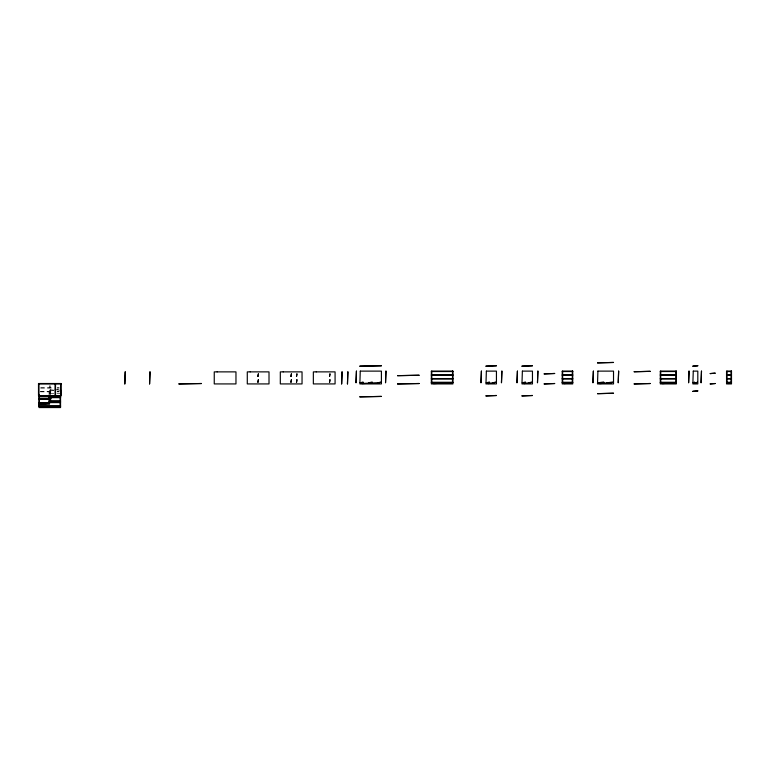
<?xml version="1.0" encoding="UTF-8"?>
<svg xmlns="http://www.w3.org/2000/svg" width="770" height="770" viewBox="0 0 770 770"><rect width="100%" height="100%" fill="white"/><g stroke="black" fill="none" stroke-linecap="round" stroke-linejoin="round"><path stroke-width="0.58" stroke-dasharray="3.85 2.89" d="M40.656 387.724L53.515 387.724M57.124 387.724L59.184 387.724M40.656 388.138L53.515 388.138M57.124 388.138L59.184 388.138M54.728 389.793L60.137 389.793M50.06 390.207L55.844 390.207M60.137 390.207L56.961 389.793M40.165 391.439L53.515 391.439M57.124 391.439L59.184 391.439M40.473 391.853L53.515 391.853M57.124 391.853L59.184 391.853M50.06 393.508L55.844 393.508M56.913 393.508L60.137 393.508M53.659 390.207L50.06 389.793L50.06 393.922M50.474 389.793L50.474 393.508M49.983 393.922L49.983 385.578L49.569 393.922M49.482 391.439L49.482 394.057M49.068 391.439L49.068 395.154"/><path stroke-width="1.16" d="M431.364 371.535L452.914 371.535M562.235 371.535L572.716 371.535M660.313 371.535L676.339 371.535M726.543 371.535L731.5 371.535M431.364 374.846L452.914 374.846M562.235 374.846L572.716 374.846M660.313 374.846L676.339 374.846M726.543 374.846L731.5 374.846M431.364 375.25L452.914 375.25M562.235 375.25L572.716 375.25M660.313 375.25L676.339 375.25M726.543 375.25L731.5 375.25M431.364 378.561L452.914 378.561M562.235 378.561L572.716 378.561M660.313 378.561L676.339 378.561M726.543 378.561L731.5 378.561M431.364 378.975L452.914 378.975M562.235 378.975L572.716 378.975M660.313 378.975L676.339 378.975M726.543 378.975L731.5 378.975M431.364 382.276L452.914 382.276M562.235 382.276L572.716 382.276M660.313 382.276L676.339 382.276M726.543 382.276L731.5 382.276M431.364 382.69L452.914 382.69M562.235 382.69L572.716 382.69M660.313 382.69L676.339 382.69M726.543 382.69L731.5 382.69M38.5 383.922L61.051 383.922M39.078 396.81L55.103 396.81L55.103 383.518M50.06 397.224L60.551 397.224M50.06 397.638L60.551 397.638M48.626 398.465L50.926 398.465M38.991 398.879L50.926 398.879M38.991 399.284L49.482 399.284M50.06 400.939L60.551 400.939M50.06 401.353L60.551 401.353M48.626 402.181L50.926 402.181M38.991 402.594L60.551 402.594M38.991 403.008L49.482 403.008M38.991 404.24L49.482 404.24L49.482 395.568M38.991 405.896L60.551 405.896M38.991 406.31L60.551 406.31M731.086 371.121L731.086 382.69M726.957 371.121L726.957 382.69M675.925 371.121L675.925 382.69M660.727 371.121L660.727 382.69M572.312 371.121L572.312 382.69M562.649 371.121L562.649 382.69M452.51 371.121L452.51 382.69M431.778 371.121L431.778 382.69M60.638 383.518L60.638 396.81L55.681 396.81L55.681 395.568M60.551 389.793L60.551 407.551L38.991 407.551L38.991 395.154M60.137 397.224L60.137 401.353M60.137 402.181L60.137 406.31M55.517 383.518L55.517 395.568M50.474 395.02L50.474 401.353M50.06 395.02L50.06 402.594M49.068 395.568L49.068 403.008M39.405 395.154L39.405 406.31M38.914 383.518L38.914 395.568M613.517 362.449L597.501 362.863L613.517 362.449M381.41 365.76L359.85 366.173L381.41 365.76M496.438 365.76L485.957 366.173L496.438 365.76M532.455 365.76L521.964 366.173L532.455 365.76M697.812 365.76L692.856 366.173L697.812 365.76M356.443 371.121L356.029 382.69L356.443 371.121M360.264 371.121L359.85 383.922L381.41 383.922L381.41 371.121L360.264 371.121M385.953 371.121L385.539 382.69L385.953 371.121M452.914 371.121L431.364 371.121L431.364 383.922L452.914 383.922L452.914 371.121M481.414 371.121L481 382.69L481.414 371.121M486.37 371.121L485.957 383.922L496.438 383.922L496.438 371.121L486.37 371.121M501.886 371.121L501.472 382.69L501.886 371.121M517.421 371.121L517.007 382.69L517.421 371.121M522.378 371.121L521.964 383.922L532.455 383.922L532.455 371.121L522.378 371.121M537.893 371.121L537.479 382.69L537.893 371.121M572.716 371.121L562.235 371.121L562.235 383.922L572.716 383.922L572.716 371.121M593.372 371.121L592.958 382.69L593.372 371.121M597.915 371.121L597.501 383.922L613.517 383.922L613.517 371.121L597.915 371.121M618.647 371.121L618.233 382.69L618.647 371.121M676.339 371.121L660.313 371.121L660.313 383.922L676.339 383.922L676.339 371.121M689.025 371.121L688.611 382.69L689.025 371.121M693.269 371.121L692.856 383.922L697.812 383.922L697.812 371.121L693.269 371.121M701.489 371.121L701.075 382.69L701.489 371.121M731.5 371.121L726.543 371.121L726.543 383.922L731.5 383.922L731.5 371.121M650.188 371.333L634.162 371.746L650.188 371.333M125.221 371.872L124.807 383.922L125.221 371.872M149.996 371.872L149.582 383.922L149.996 371.872M217.14 371.872L214.252 371.872L214.252 383.922L235.966 383.922L235.966 371.872L217.14 371.872M250.173 371.872L247.286 371.872L247.286 383.922L269.009 383.922L269.009 371.872L250.173 371.872M283.206 371.872L280.319 371.872L280.319 383.922L302.042 383.922L302.042 371.872L283.206 371.872M316.249 371.872L313.351 371.872L313.351 383.922L335.075 383.922L335.075 371.872L316.249 371.872M342.053 371.872L341.639 383.922L342.053 371.872M347.876 371.872L347.463 383.922L347.876 371.872M715.147 373.171L710.2 373.585L715.147 373.171M554.66 373.479L544.178 373.893L554.66 373.479M258.354 373.931L257.94 376.453L258.354 373.931M291.387 373.931L290.973 376.453L291.387 373.931M296.922 373.931L296.508 376.453L296.922 373.931M329.955 373.931L329.541 376.453L329.955 373.931M419.072 375.25L397.512 375.664L419.072 375.25M258.354 379.754L257.94 382.276L258.354 379.754M291.387 379.754L290.973 382.276L291.387 379.754M296.922 379.754L296.508 382.276L296.922 379.754M329.955 379.754L329.541 382.276L329.955 379.754M363.151 382.276L360.264 382.69L363.151 382.276M372.285 382.276L368.974 382.69L372.285 382.276M380.996 382.276L378.108 382.69L380.996 382.276M489.547 382.276L486.37 382.69L489.547 382.276M496.034 382.276L492.848 382.69L496.034 382.276M525.554 382.276L522.378 382.69L525.554 382.276M532.041 382.276L528.855 382.69L532.041 382.276M603.853 382.276L597.915 382.69L603.853 382.276M613.103 382.276L607.164 382.69L613.103 382.276M694.501 382.276L693.269 382.69L694.501 382.276M697.399 382.276L696.157 382.69L697.399 382.276M379.341 383.104L361.919 383.518L379.341 383.104M450.854 383.104L433.423 383.518L450.854 383.104M494.378 383.104L488.016 383.518L494.378 383.104M530.386 383.104L524.033 383.518L530.386 383.104M570.657 383.104L564.294 383.518L570.657 383.104M611.457 383.104L599.56 383.518L611.457 383.104M674.27 383.104L662.373 383.518L674.27 383.104M695.743 383.104L694.915 383.518L695.743 383.104M729.431 383.104L728.613 383.518L729.431 383.104M61.051 383.518L38.5 383.518L38.5 395.568L61.051 395.568L61.051 383.518M201.451 383.518L178.9 383.922L201.451 383.518M419.072 383.518L397.512 383.922L419.072 383.518M554.66 383.518L544.178 383.922L554.66 383.518M650.188 383.518L634.162 383.922L650.188 383.518M715.147 383.518L710.2 383.922L715.147 383.518M697.812 390.91L692.856 391.324L697.812 390.91M613.517 393.249L597.501 393.663L613.517 393.249M496.438 395.501L485.957 395.905L496.438 395.501M532.455 395.501L521.964 395.905L532.455 395.501M53.034 395.982L41.147 396.396L53.034 395.982M58.568 395.982L57.74 396.396L58.568 395.982M381.41 396.425L359.85 396.839L381.41 396.425M58.491 401.767L52.129 402.181L58.491 401.767M47.422 403.413L41.06 403.827L47.422 403.413M58.491 406.724L41.06 407.137L58.491 406.724"/></g></svg>
